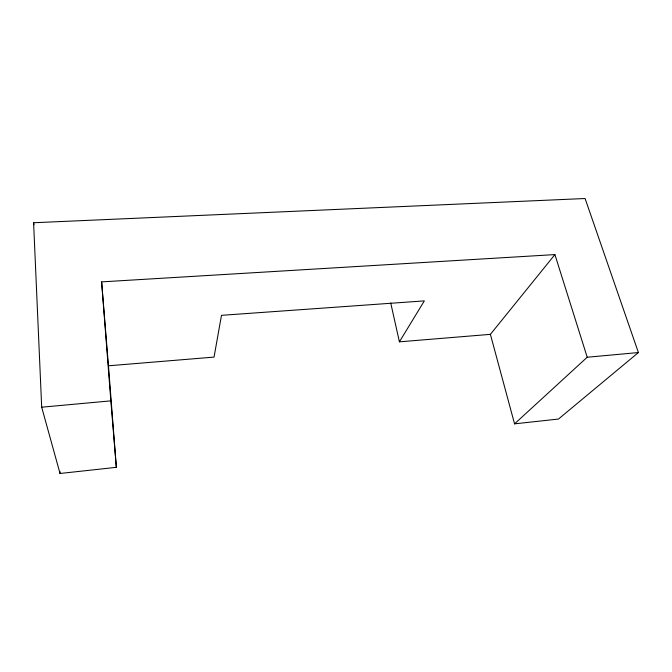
<?xml version="1.0" encoding="UTF-8"?>
<svg xmlns="http://www.w3.org/2000/svg" width="672" height="672" viewBox="0 0 672 672"><rect width="100%" height="100%" fill="white"/><g stroke="black" fill="none" stroke-linecap="round" stroke-linejoin="round"><path stroke-width="1.01" d="M490.4 334.345L399.412 341.838L424.343 300.88L221.491 315.328L214.04 357.101L108.461 365.795L116.34 467.334L60.035 473.483L41.689 407.198L33.6 222.743L585.094 198.517L638.4 352.548L558.457 419.051L514.559 423.847L490.4 334.345L554.912 254.587L587.21 357.235L514.559 423.847M41.689 407.198L110.846 400.865L101.623 281.879L554.912 254.587M587.21 357.235L638.4 352.548M390.718 302.963L399.412 341.838M33.6 222.743L34.003 224.784M110.846 400.865L116.34 467.334M101.623 281.879L108.461 365.795M59.934 471.4L60.035 473.483"/></g></svg>
